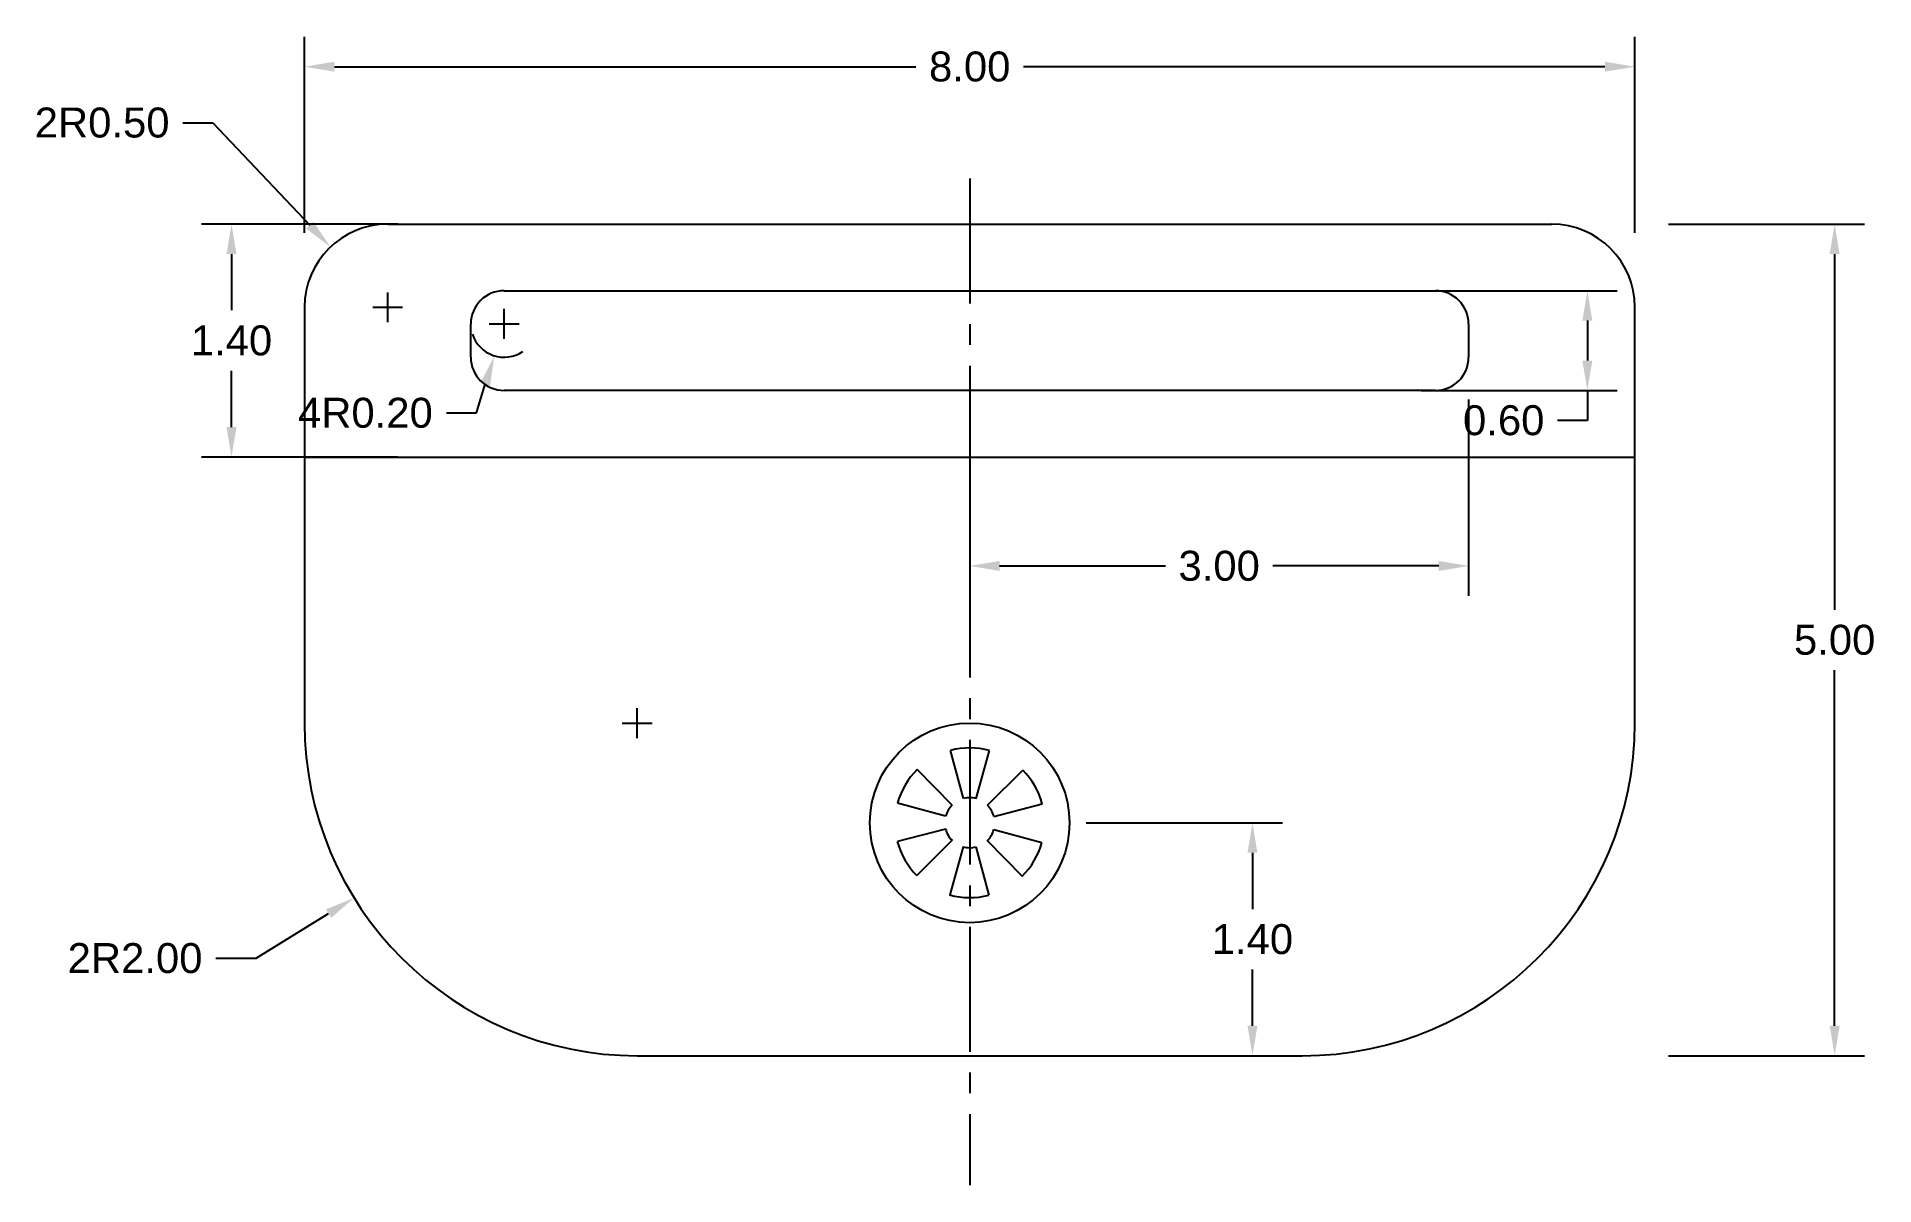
# Model space of a CAD drawing. Header units: inches. Extents: x 34.3 to 45.4, y 20.6 to 27.5.
import ezdxf

# ---------------------------------------------------------------- set-up
doc = ezdxf.new("R2010")
doc.units = ezdxf.units.IN
doc.header["$MEASUREMENT"] = 0
doc.linetypes.add('CENTER2', pattern=[1.125, 0.75, -0.125, 0.125, -0.125])
doc.styles.get("Standard").update_dxf_attribs({"font": 'arial.ttf'})
doc.dimstyles.get("Standard").update_dxf_attribs({"dimtxt": 0.18, "dimasz": 0.18, "dimexe": 0.18, "dimexo": 0.0625, "dimgap": 0.09, "dimtad": 0, "dimtih": 1, "dimtoh": 1, "dimzin": 0, "dimdsep": 46, "dimtxsty": 'Standard', "dimcen": 0.09, "dimadec": 0, "dimazin": 0, "dimtfac": 1, "dimtofl": 0, "dimtmove": 0, "dimatfit": 3, "dimfxl": 1, "dimfxlon": 1, "dimtolj": 1, "dimtzin": 0, "dimarcsym": 0})

# ---------------------------------------------------------------- blocks, each defined once
blk = doc.blocks.new('*U1')
for p, q in [((-0.113, -0.14), (-0.113, 0.16)), ((-0.038, -0.16), (0.113, 0.099))]:
    blk.add_line(p, q)
for radius in [0.45, 0.15]:
    blk.add_arc((-0.113, -0.29), radius, 59.7325, 90)
blk = doc.blocks.new('*U2')
at = {"color": 0, "linetype": 'ByBlock', "lineweight": -2, "transparency": 16777216}
blk.add_blockref('*U1', (78.009, 16.884), dxfattribs=at)
for p, rotation in [((77.702, 16.837), 59.99999999999999), ((78.204, 16.641), 300.0000000000001), ((77.588, 16.548), 120), ((77.782, 16.304), 180), ((78.09, 16.351), 239.9999999999999)]:
    blk.add_blockref('*U1', p, dxfattribs=dict(at, rotation=rotation))
blk = doc.blocks.new('*U3')
at = {"color": 0, "linetype": 'CENTER2', "transparency": 16777216}
blk.add_line((0, 2.024), (0, -4.029), dxfattribs=at)
blk = doc.blocks.new('*D4')
at = {"color": 0, "lineweight": -2, "transparency": 16777216}
for p, q in [((35.952, 26.323), (35.952, 27.503)), ((43.952, 26.323), (43.952, 27.503)), ((36.132, 27.323), (39.628, 27.323)), ((43.772, 27.323), (40.276, 27.323))]:
    blk.add_line(p, q, dxfattribs=at)
at = {"color": 0, "transparency": 16777216}
for points in [[(36.132, 27.353), (36.132, 27.293), (35.952, 27.323)], [(43.772, 27.353), (43.772, 27.293), (43.952, 27.323)]]:
    blk.add_solid(points, dxfattribs=at)
at = {"layer": 'Defpoints', "color": 0, "transparency": 16777216}
for p in [(43.952, 27.323), (35.952, 25.876), (43.952, 25.876)]:
    blk.add_point(p, dxfattribs=at)
at = {"color": 0, "transparency": 16777216, "insert": (39.952, 27.323), "char_height": 0.18, "attachment_point": 5}
blk.add_mtext('\\A1;8.00', dxfattribs=at)
blk = doc.blocks.new('*D5')
at = {"color": 0, "lineweight": -2, "transparency": 16777216}
for p, q in [((44.153, 26.376), (45.333, 26.376)), ((45.153, 26.196), (45.153, 24.058)), ((45.153, 21.556), (45.153, 23.694)), ((44.153, 21.376), (45.333, 21.376))]:
    blk.add_line(p, q, dxfattribs=at)
at = {"color": 0, "transparency": 16777216}
for points in [[(45.123, 26.196), (45.183, 26.196), (45.153, 26.376)], [(45.123, 21.556), (45.183, 21.556), (45.153, 21.376)]]:
    blk.add_solid(points, dxfattribs=at)
at = {"layer": 'Defpoints', "color": 0, "transparency": 16777216}
for p in [(41.667, 26.376), (41.561, 21.376), (45.153, 21.376)]:
    blk.add_point(p, dxfattribs=at)
at = {"color": 0, "transparency": 16777216, "insert": (45.153, 23.876), "char_height": 0.18, "attachment_point": 5}
blk.add_mtext('\\A1;5.00', dxfattribs=at)
blk = doc.blocks.new('*D6')
at = {"color": 0, "lineweight": -2, "transparency": 16777216}
for p, q in [((42.666, 25.976), (43.846, 25.976)), ((43.666, 25.796), (43.666, 25.556)), ((42.666, 25.376), (43.846, 25.376)), ((43.666, 25.376), (43.666, 25.196)), ((43.666, 25.196), (43.486, 25.196))]:
    blk.add_line(p, q, dxfattribs=at)
at = {"color": 0, "transparency": 16777216}
for points in [[(43.636, 25.796), (43.696, 25.796), (43.666, 25.976)], [(43.636, 25.556), (43.696, 25.556), (43.666, 25.376)]]:
    blk.add_solid(points, dxfattribs=at)
at = {"layer": 'Defpoints', "color": 0, "transparency": 16777216}
for p in [(41.763, 25.976), (41.777, 25.376), (43.666, 25.376)]:
    blk.add_point(p, dxfattribs=at)
at = {"color": 0, "transparency": 16777216, "insert": (43.163, 25.196), "char_height": 0.18, "attachment_point": 5}
blk.add_mtext('\\A1;0.60', dxfattribs=at)
blk = doc.blocks.new('*D7')
at = {"color": 0, "lineweight": -2, "transparency": 16777216}
for p, q in [((36.513, 26.376), (35.333, 26.376)), ((35.513, 26.196), (35.513, 25.858)), ((35.513, 25.156), (35.513, 25.494)), ((36.513, 24.976), (35.333, 24.976))]:
    blk.add_line(p, q, dxfattribs=at)
at = {"color": 0, "transparency": 16777216}
for points in [[(35.483, 26.196), (35.543, 26.196), (35.513, 26.376)], [(35.483, 25.156), (35.543, 25.156), (35.513, 24.976)]]:
    blk.add_solid(points, dxfattribs=at)
at = {"layer": 'Defpoints', "color": 0, "transparency": 16777216}
for p in [(38.583, 26.376), (35.513, 24.976), (38.597, 24.976)]:
    blk.add_point(p, dxfattribs=at)
at = {"color": 0, "transparency": 16777216, "insert": (35.513, 25.676), "char_height": 0.18, "attachment_point": 5}
blk.add_mtext('\\A1;1.40', dxfattribs=at)
blk = doc.blocks.new('*D8')
at = {"color": 0, "lineweight": -2, "transparency": 16777216}
for p, q in [((40.652, 22.776), (41.832, 22.776)), ((41.652, 22.596), (41.652, 22.258)), ((41.652, 21.556), (41.652, 21.894)), ((40.652, 21.376), (41.832, 21.376))]:
    blk.add_line(p, q, dxfattribs=at)
at = {"color": 0, "transparency": 16777216}
for points in [[(41.622, 22.596), (41.682, 22.596), (41.652, 22.776)], [(41.622, 21.556), (41.682, 21.556), (41.652, 21.376)]]:
    blk.add_solid(points, dxfattribs=at)
at = {"layer": 'Defpoints', "color": 0, "transparency": 16777216}
for p in [(39.952, 22.776), (39.952, 21.376), (41.652, 21.376)]:
    blk.add_point(p, dxfattribs=at)
at = {"color": 0, "transparency": 16777216, "insert": (41.652, 22.076), "char_height": 0.18, "attachment_point": 5}
blk.add_mtext('\\A1;1.40', dxfattribs=at)
blk = doc.blocks.new('*D9')
at = {"color": 0, "lineweight": -2, "transparency": 16777216}
for p, q in [((39.952, 25.314), (39.952, 24.141)), ((42.952, 25.321), (42.952, 24.141)), ((40.132, 24.321), (41.129, 24.321)), ((42.772, 24.321), (41.775, 24.321))]:
    blk.add_line(p, q, dxfattribs=at)
at = {"color": 0, "transparency": 16777216}
for points in [[(40.132, 24.351), (40.132, 24.291), (39.952, 24.321)], [(42.772, 24.351), (42.772, 24.291), (42.952, 24.321)]]:
    blk.add_solid(points, dxfattribs=at)
at = {"layer": 'Defpoints', "color": 0, "transparency": 16777216}
for p in [(42.952, 25.676), (39.952, 25.376), (42.952, 24.321)]:
    blk.add_point(p, dxfattribs=at)
at = {"color": 0, "transparency": 16777216, "insert": (41.452, 24.321), "char_height": 0.18, "attachment_point": 5}
blk.add_mtext('\\A1;3.00', dxfattribs=at)
blk = doc.blocks.new('*D10')
at = {"color": 0, "lineweight": -2, "transparency": 16777216}
for p, q in [((35.22, 26.986), (35.4, 26.986)), ((35.4, 26.986), (35.984, 26.37)), ((36.452, 25.786), (36.452, 25.966)), ((36.362, 25.876), (36.542, 25.876))]:
    blk.add_line(p, q, dxfattribs=at)
at = {"color": 0, "transparency": 16777216}
blk.add_solid([(36.006, 26.39), (35.962, 26.349), (36.108, 26.239)], dxfattribs=at)
at = {"layer": 'Defpoints', "color": 0, "transparency": 16777216}
for p in [(36.108, 26.239), (36.452, 25.876)]:
    blk.add_point(p, dxfattribs=at)
at = {"color": 0, "transparency": 16777216, "insert": (34.735, 26.986), "char_height": 0.18, "attachment_point": 5}
blk.add_mtext('\\A1;2R0.50', dxfattribs=at)
blk = doc.blocks.new('*D11')
at = {"color": 0, "lineweight": -2, "transparency": 16777216}
for p, q in [((37.952, 23.286), (37.952, 23.466)), ((37.862, 23.376), (38.042, 23.376)), ((35.662, 21.962), (36.097, 22.231)), ((35.419, 21.962), (35.662, 21.962))]:
    blk.add_line(p, q, dxfattribs=at)
at = {"color": 0, "transparency": 16777216}
blk.add_solid([(36.081, 22.256), (36.113, 22.205), (36.25, 22.325)], dxfattribs=at)
at = {"layer": 'Defpoints', "color": 0, "transparency": 16777216}
for p in [(37.952, 23.376), (36.25, 22.325)]:
    blk.add_point(p, dxfattribs=at)
at = {"color": 0, "transparency": 16777216, "insert": (34.933, 21.962), "char_height": 0.18, "attachment_point": 5}
blk.add_mtext('\\A1;2R2.00', dxfattribs=at)
blk = doc.blocks.new('*D12')
at = {"color": 0, "lineweight": -2, "transparency": 16777216}
for p, q in [((37.152, 25.686), (37.152, 25.866)), ((37.062, 25.776), (37.242, 25.776)), ((36.986, 25.241), (37.039, 25.413)), ((36.806, 25.241), (36.986, 25.241))]:
    blk.add_line(p, q, dxfattribs=at)
blk.add_arc((37.152, 25.776), 0.2, 197.9049, 304.3399, dxfattribs=at)
at = {"color": 0, "transparency": 16777216}
blk.add_solid([(37.011, 25.422), (37.068, 25.404), (37.093, 25.585)], dxfattribs=at)
at = {"layer": 'Defpoints', "color": 0, "transparency": 16777216}
for p in [(37.152, 25.776), (37.093, 25.585)]:
    blk.add_point(p, dxfattribs=at)
at = {"color": 0, "transparency": 16777216, "insert": (36.318, 25.241), "char_height": 0.18, "attachment_point": 5}
blk.add_mtext('\\A1;4R0.20', dxfattribs=at)

msp = doc.modelspace()

# ---------------------------------------------------------------- linework, layer by layer
for p, q in [((36.452, 26.376), (43.452, 26.376)), ((37.152, 25.976), (39.952, 25.976)), ((39.952, 25.976), (42.752, 25.976)), ((35.952, 25.876), (35.952, 23.376)), ((35.952, 25.876), (35.952, 24.976)), ((43.952, 23.376), (43.952, 25.876)), ((36.952, 25.576), (36.952, 25.776)), ((42.952, 25.776), (42.952, 25.576)), ((42.752, 25.376), (37.152, 25.376)), ((35.952, 24.976), (43.952, 24.976)), ((37.952, 21.376), (41.952, 21.376))]:
    msp.add_line(p, q)
msp.add_circle((39.952, 22.776), 0.6)
for centre, radius, start, end in [((36.452, 25.876), 0.5, 90, 180), ((43.452, 25.876), 0.5, 360, 90), ((37.152, 25.776), 0.2, 90, 180), ((42.752, 25.776), 0.2, 0, 90), ((37.152, 25.576), 0.2, 180, 270), ((42.752, 25.576), 0.2, 270, 0), ((37.952, 23.376), 2, 180, 270), ((41.952, 23.376), 2, 270, 360)]:
    msp.add_arc(centre, radius, start, end)

# ---------------------------------------------------------------- block references
at = {"linetype": 'CENTER2'}
msp.add_blockref('*U3', (39.952, 24.626), dxfattribs=at)
at = {"rotation": 74.86625636982357}
msp.add_blockref('*U2', (35.634, -56.75), dxfattribs=at)

# ---------------------------------------------------------------- dimensions: what is measured, and where the dimension line sits
for base, p1, p2, picture, middle in [((43.952, 27.323), (35.952, 25.876), (43.952, 25.876), '*D4', (39.952, 27.323)), ((42.952, 24.321), (39.952, 25.376), (42.952, 25.676), '*D9', (41.452, 24.321))]:
    dim = msp.add_linear_dim(base=base, p1=p1, p2=p2, dimstyle='Standard')
    dim.commit()
    dim.dimension.update_dxf_attribs({"geometry": picture, "text_midpoint": middle})
for center, mpoint, picture, middle in [((36.452, 25.876), (36.108, 26.239), '*D10', (34.735, 26.986)), ((37.952, 23.376), (36.25, 22.325), '*D11', (34.933, 21.962))]:
    dim = msp.add_radius_dim(center=center, mpoint=mpoint, text='2<>', dimstyle='Standard')
    dim.commit()
    dim.dimension.update_dxf_attribs({"geometry": picture, "text_midpoint": middle, "dimtype": 164})
for base, p1, p2, picture, middle in [((35.513, 24.976), (38.583, 26.376), (38.597, 24.976), '*D7', (35.513, 25.676)), ((45.153, 21.376), (41.667, 26.376), (41.561, 21.376), '*D5', (45.153, 23.876)), ((43.666, 25.376), (41.763, 25.976), (41.777, 25.376), '*D6', (43.163, 25.196)), ((41.652, 21.376), (39.952, 22.776), (39.952, 21.376), '*D8', (41.652, 22.076))]:
    dim = msp.add_linear_dim(base=base, p1=p1, p2=p2, angle=90, dimstyle='Standard')
    dim.commit()
    dim.dimension.update_dxf_attribs({"geometry": picture, "text_midpoint": middle})
dim = msp.add_radius_dim(center=(37.152, 25.776), mpoint=(37.093, 25.585), text='4<>', dimstyle='Standard')
dim.commit()
dim.dimension.update_dxf_attribs({"geometry": '*D12', "text_midpoint": (36.318, 25.241)})

doc.saveas('drawing.dxf')
